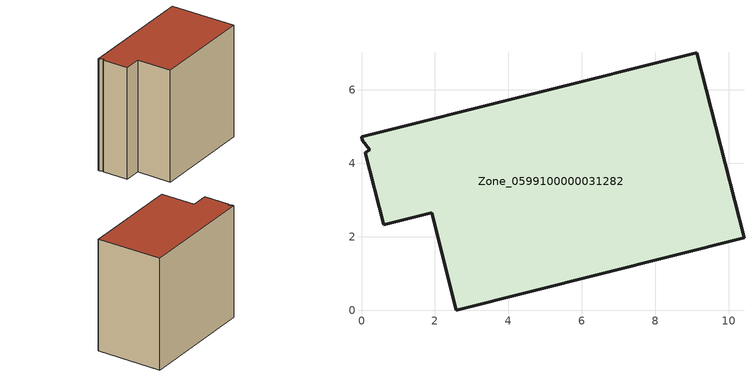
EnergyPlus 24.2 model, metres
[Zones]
Zone_0599100000031282
 floor ground (C_G): 0.23,4.37 0.03,4.62 0,4.72 9.13,7 10.41,1.97 2.58,0 1.91,2.65 0.6,2.32 0.11,4.29 z0
 wall outside (C_F): 9.13,7 0,4.72 0.03,4.62 0.23,4.37 0.11,4.29 0.6,2.32 1.91,2.65 2.58,0 10.41,1.97 9.13,7 z0:8.91
 roof outside (C_R): 0.03,4.62 0.23,4.37 0.11,4.29 0.6,2.32 1.91,2.65 2.58,0 10.41,1.97 9.13,7 0,4.72 z8.91
[BUILDING]
Pand.0599100000031282: North Axis=0; Terrain=City; Loads Convergence Tolerance Value=0.04; Temperature Convergence Tolerance Value=0.4; Solar Distribution=FullExterior; Maximum Number of Warmup Days=25; Minimum Number of Warmup Days=1
[Site:Location]
Rotterdam.The.Hague.AP_ZH_NLD Design_Conditions: Latitude=51.96; Longitude=4.45; Time Zone=1; Elevation=-4.5
[SITE:GROUNDTEMPERATURE:BUILDINGSURFACE]
18, 18, 18, 18, 18, 18, 18, 18, 18, 18, 18, 18
[MATERIAL] Thermal Absorptance=0.9; Solar Absorptance=0.7; Visible Absorptance=0.7
Name | Roughness | Thickness | Conductivity | Density | Specific Heat
G.TI.1992-2005 | MediumSmooth | 0.15 | 0.06 | 540 | 1210
F.TI.1992-2005 | Rough | 0.3 | 0.12 | 1920 | 840
R.TI.1992-2005 | MediumRough | 0.2 | 0.08 | 1500 | 1000
[CONSTRUCTION]
C_G: G.TI.1992-2005
C_F: F.TI.1992-2005
C_R: R.TI.1992-2005
[ZONE]
Zone_0599100000031282: Type=1; Multiplier=1; Ceiling Height=Autocalculate; Volume=Autocalculate; Floor Area=autocalculate; Part of Total Floor Area=Yes
[ZONEINFILTRATION:DESIGNFLOWRATE]
Infil_Zone_0599100000031282: Zone or ZoneList or Space or SpaceList=Zone_0599100000031282; Schedule=AlwaysOn; Design Flow Rate Calculation Method=Flow/Area; Flow Rate per Floor Area=0.0015; Constant Term Coefficient=1; Temperature Term Coefficient=0; Velocity Term Coefficient=0; Velocity Squared Term Coefficient=0
[HVACTEMPLATE:ZONE:IDEALLOADSAIRSYSTEM]
Zone_0599100000031282: Maximum Heating Supply Air Temperature=50; Minimum Cooling Supply Air Temperature=13; Maximum Heating Supply Air Humidity Ratio=0.0156; Minimum Cooling Supply Air Humidity Ratio=0.0077; Heating Limit=NoLimit; Cooling Limit=NoLimit; Dehumidification Control Type=ConstantSensibleHeatRatio; Cooling Sensible Heat Ratio=0.7; Dehumidification Setpoint=60; Humidification Control Type=None; Humidification Setpoint=30; Outdoor Air Method=None; Outdoor Air Flow Rate per Person=0.00944; Outdoor Air Flow Rate per Zone Floor Area=0; Outdoor Air Flow Rate per Zone=0; Demand Controlled Ventilation Type=None; Outdoor Air Economizer Type=NoEconomizer; Heat Recovery Type=None; Sensible Heat Recovery Effectiveness=0.7; Latent Heat Recovery Effectiveness=0.65
[ZONECONTROL:THERMOSTAT]
ThermostatControl_Zone_0599100000031282: Zone or ZoneList=Zone_0599100000031282; Control Type Schedule=DualSetpointControlType; Control 1=Thermostat_Zone_0599100000031282; Temperature Difference Between Cutout And Setpoint=0
[THERMOSTATSETPOINT:DUALSETPOINT]
Thermostat_Zone_0599100000031282: Heating Setpoint Temperature Schedule=HeatingSetpoint_Zone_0599100000031282; Cooling Setpoint Temperature Schedule=CoolingSetpoint_Zone_0599100000031282
[SCHEDULE:COMPACT]
HeatingSetpoint_Zone_0599100000031282: Through: 12/31, For: AllDays, Until: 24:00, 21
CoolingSetpoint_Zone_0599100000031282: Through: 12/31, For: AllDays, Until: 24:00, 24
DualSetpointControlType: Through: 12/31, For: AllDays, Until: 24:00, 4
AlwaysOn: Through: 12/31, For: AllDays, Until: 24:00, 1
